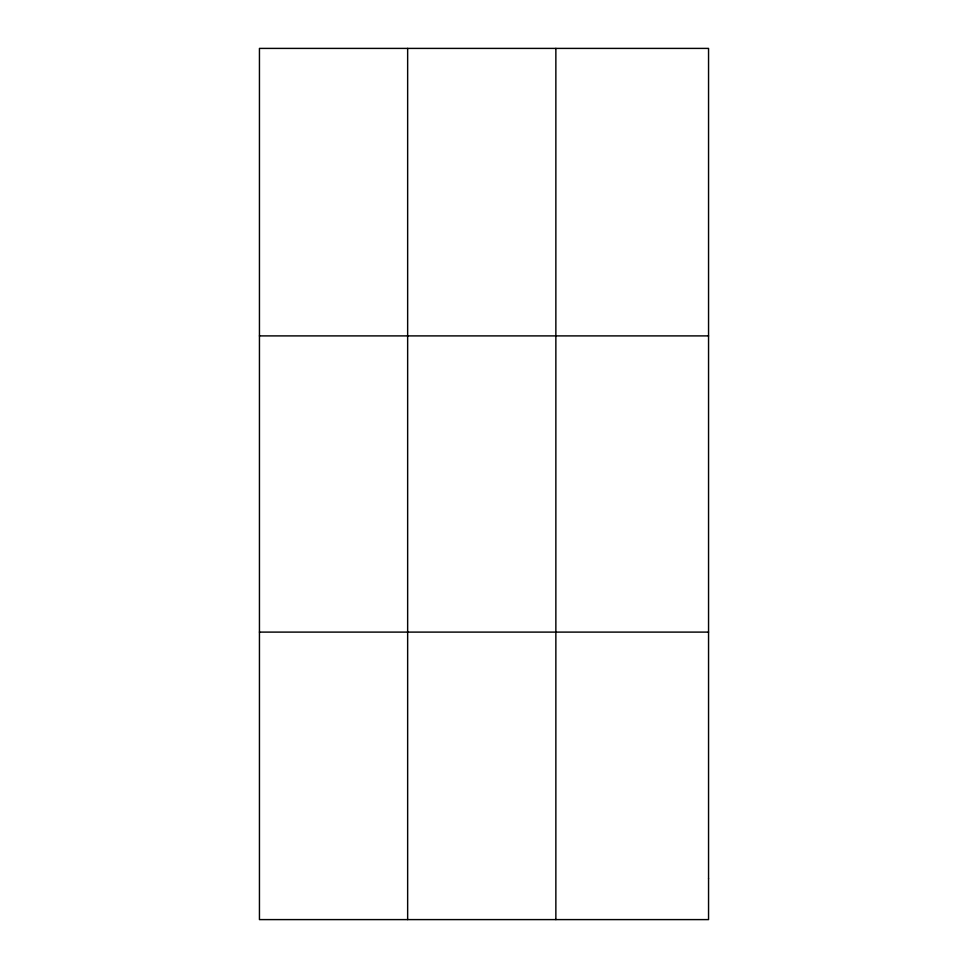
<?xml version="1.0" encoding="UTF-8"?>
<svg xmlns="http://www.w3.org/2000/svg" width="968" height="968" viewBox="0 0 968 968"><rect width="100%" height="100%" fill="white"/><g stroke="black" fill="none" stroke-linecap="round" stroke-linejoin="round"><path stroke-width="1.45" d="M407.649 919.6L407.649 48.4M555.862 919.6L555.862 48.4M259.448 335.896L708.552 335.896M259.448 632.104L708.552 632.104M708.552 878.533L708.552 919.6L259.448 919.6L259.448 48.4L708.552 48.4L708.552 878.533"/></g></svg>
